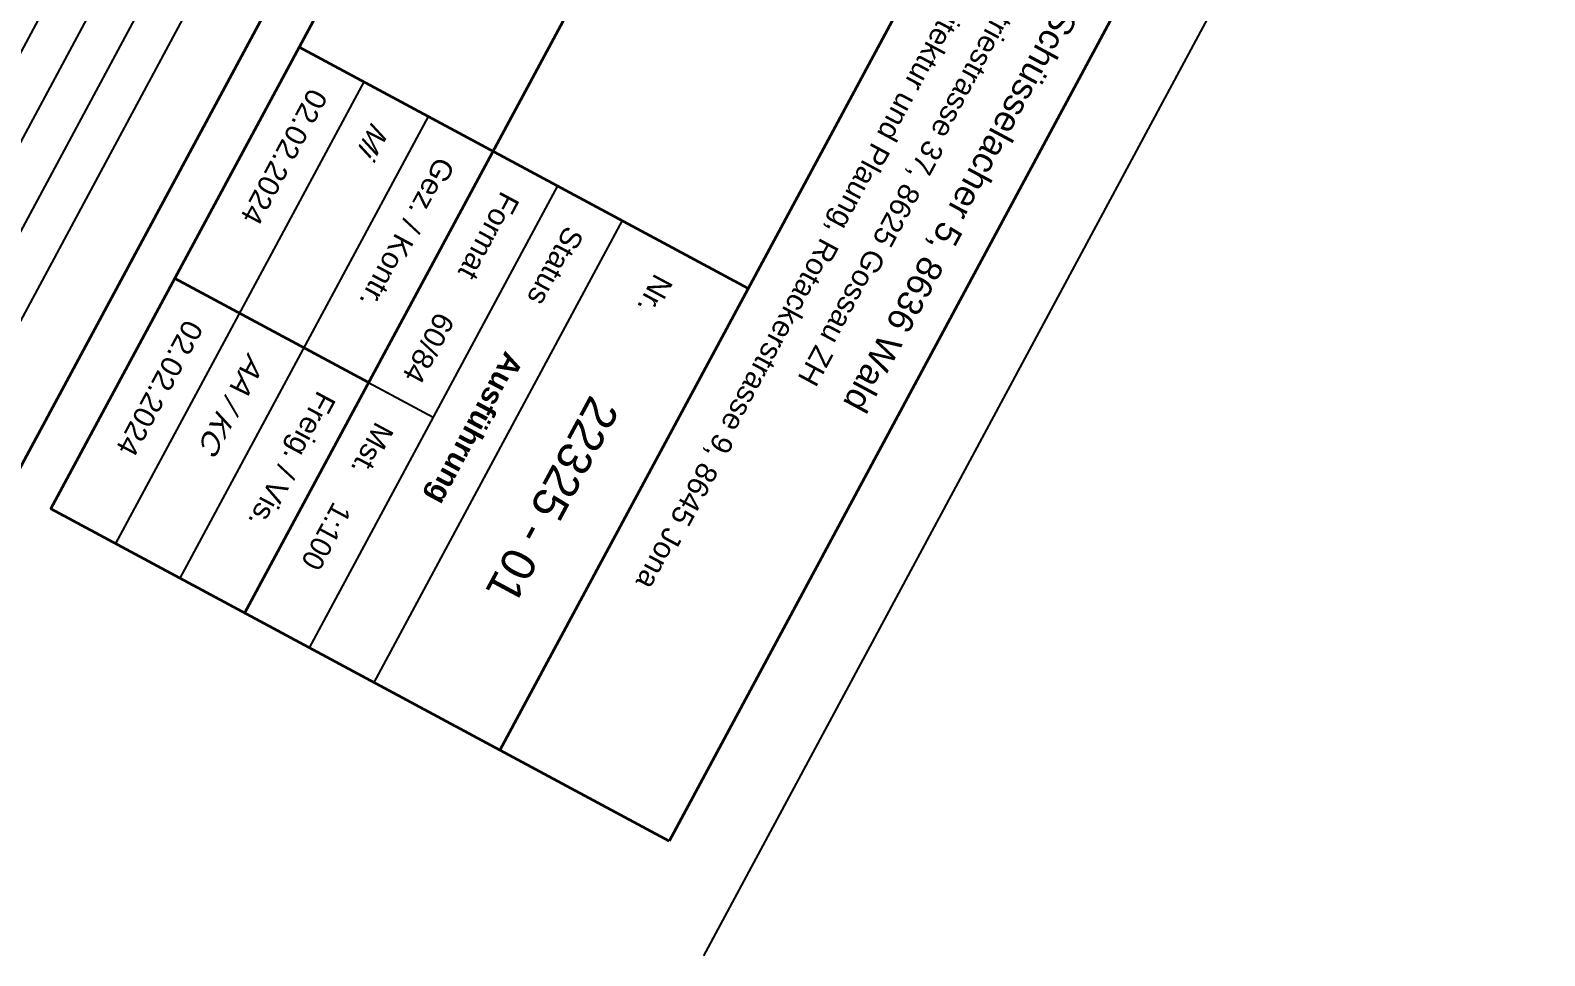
# Model space of a CAD drawing. Header units: metres. Extents: x 2711799 to 2711985, y 1236908 to 1237087.
# Drawn here: x 2711917.82 to 2711926.77, y 1237063.61 to 1237069.08 of the extents above; entities that cross this region are included whole.
import ezdxf

# ---------------------------------------------------------------- set-up
doc = ezdxf.new("R2010")
doc.units = ezdxf.units.M
doc.linetypes.add('AUSGEZOGEN', pattern=[0])
doc.layers.add('XR$7$STANDARD_1', color=7, linetype='AUSGEZOGEN', lineweight=13)
doc.styles.add('ARIAL', font='arial.ttf')

msp = doc.modelspace()

# ---------------------------------------------------------------- linework, layer by layer
at = {"layer": 'XR$7$STANDARD_1', "color": 7, "linetype": 'AUSGEZOGEN', "lineweight": 25, "transparency": 33554687}
for p, q in [((2711921.174, 1237075.2967, 640.05), (2711916.6754, 1237066.9294, 640.05)), ((2711921.3942, 1237075.1783, 640.05), (2711916.8956, 1237066.811, 640.05)), ((2711921.6144, 1237075.0599, 640.05), (2711917.1158, 1237066.6926, 640.05)), ((2711921.8346, 1237074.9415, 640.05), (2711917.336, 1237066.5742, 640.05)), ((2711926.7689, 1237072.8563, 640.05), (2711921.7968, 1237063.6083, 640.05)), ((2711919.789, 1237068.7746, 640.05), (2711918.3212, 1237066.0445, 640.05)), ((2711920.1707, 1237068.5694, 640.05), (2711918.7029, 1237065.8393, 640.05)), ((2711920.934, 1237068.159, 640.05), (2711919.4662, 1237065.4289, 640.05)), ((2711921.3157, 1237067.9538, 640.05), (2711919.8479, 1237065.2237, 640.05)), ((2711919.8169, 1237066.9964, 640.05), (2711920.1986, 1237066.7912, 640.05))]:
    msp.add_line(p, q, dxfattribs=at)
at = {"layer": 'XR$7$STANDARD_1', "color": 7, "linetype": 'AUSGEZOGEN', "lineweight": 35, "transparency": 33554687}
for p, q in [((2711922.1958, 1237074.7473, 640.05), (2711917.6972, 1237066.38, 640.05)), ((2711917.9395, 1237066.2497, 640.05), (2711922.4382, 1237074.6171, 640.05)), ((2711923.5831, 1237074.0014, 640.05), (2711919.0845, 1237065.6341, 640.05)), ((2711925.0915, 1237073.1905, 640.05), (2711920.5929, 1237064.8232, 640.05)), ((2711926.0919, 1237072.6526, 640.05), (2711921.5933, 1237064.2853, 640.05)), ((2711922.0606, 1237067.5533, 640.05), (2711919.4073, 1237068.9798, 640.05)), ((2711919.8169, 1237066.9964, 640.05), (2711918.6719, 1237067.612, 640.05)), ((2711921.5933, 1237064.2853, 640.05), (2711917.9395, 1237066.2497, 640.05))]:
    msp.add_line(p, q, dxfattribs=at)

# ---------------------------------------------------------------- texts
at = {"layer": 'XR$7$STANDARD_1', "color": 7, "linetype": 'AUSGEZOGEN', "lineweight": 25, "transparency": 33554687, "attachment_point": 7, "rotation": 241.73568, "style": 'ARIAL'}
for s, insert, char_height, width in [('\\W1.00;Daniel Akermann GmbH, Architektur und Plaung, Rotackerstrasse 9, 8645 Jona', (2711924.2835, 1237071.271, 640.05), 0.125, 6.260706), ('\\W1.00;Artec Generalbau AG, Industriestrasse 37, 8625 Gossau ZH', (2711924.5356, 1237071.1355, 640.05), 0.125, 4.735634), ('\\W1.00;MFH Schüsselacher, Schüsselacher 5, 8636 Wald', (2711924.8046, 1237071.0007, 640.05), 0.15, 4.765346), ('\\W1.00;02.02.2024', (2711919.4691, 1237068.746, 640.05), 0.125, 0.941973), ('\\W1.00;\\Q19.0;Mi', (2711919.8397, 1237068.5467, 640.05), 0.125, 0.247721), ('\\W1.00;Gez. / Kontr.', (2711920.2214, 1237068.3415, 640.05), 0.125, 1.041526), ('\\W1.00;Format', (2711920.6031, 1237068.1363, 640.05), 0.125, 0.616629), ('\\W1.00;Status', (2711920.9832, 1237067.932, 640.05), 0.125, 0.558249), ('\\W1.00;Nr.', (2711921.5109, 1237067.6482, 640.05), 0.125, 0.295522), ('\\W1.00;60/84', (2711920.2196, 1237067.4232, 640.05), 0.125, 0.502256), ('\\W1.00;Freig. / Vis.', (2711919.486, 1237066.9738, 640.05), 0.125, 0.945769), ('\\A1;{\\fArial|i0|b0;\\H0.200000;\\W0.990000;\\C7;22325 - 01}\\P', (2711921.1276, 1237066.9326, 640.05), 0.2, 1.428193), ('\\W0.98;Mst.', (2711919.8598, 1237066.7728, 640.05), 0.125, 0.387314), ('\\W0.95;1:100', (2711919.6097, 1237066.2995, 640.05), 0.125, 0.494623)]:
    msp.add_mtext(s, dxfattribs=dict(at, insert=insert, char_height=char_height, width=width))
at = {"layer": 'XR$7$STANDARD_1', "color": 7, "linetype": 'AUSGEZOGEN', "lineweight": -3, "transparency": 33554687, "char_height": 0.125, "attachment_point": 7, "rotation": 241.73568, "style": 'ARIAL'}
for s, insert, width in [('\\W1.00;02.02.2024', (2711918.7337, 1237067.3782, 640.05), 0.941973), ('\\W1.00;\\Q19.0;AA / KC', (2711919.1043, 1237067.179, 640.05), 0.683166)]:
    msp.add_mtext(s, dxfattribs=dict(at, insert=insert, width=width))
at = {"layer": 'XR$7$STANDARD_1', "color": 1, "linetype": 'AUSGEZOGEN', "lineweight": 25, "transparency": 33554687, "insert": (2711920.5934, 1237067.2068, 640.05), "char_height": 0.125, "width": 1.058756, "attachment_point": 7, "rotation": 241.73568, "style": 'ARIAL'}
msp.add_mtext('\\A1;{\\fArial|i0|b1;\\H0.125000;\\W1.000000;\\C1;Ausführung}\\P', dxfattribs=at)

doc.saveas('drawing.dxf')
